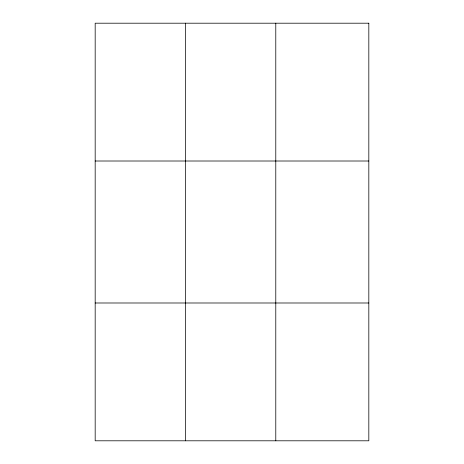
<?xml version="1.0" encoding="UTF-8"?>
<svg xmlns="http://www.w3.org/2000/svg" width="464" height="464" viewBox="0 0 464 464"><rect width="100%" height="100%" fill="white"/><g stroke="black" fill="none" stroke-linecap="round" stroke-linejoin="round"><path stroke-width="0.7" d="M185.478 23.2L185.478 440.8M275.784 23.2L275.784 440.8M95.178 161.008L368.822 161.008M95.178 302.992L368.822 302.992M368.822 23.2L368.822 440.8L95.178 440.8L95.178 23.2L368.822 23.2"/></g></svg>
